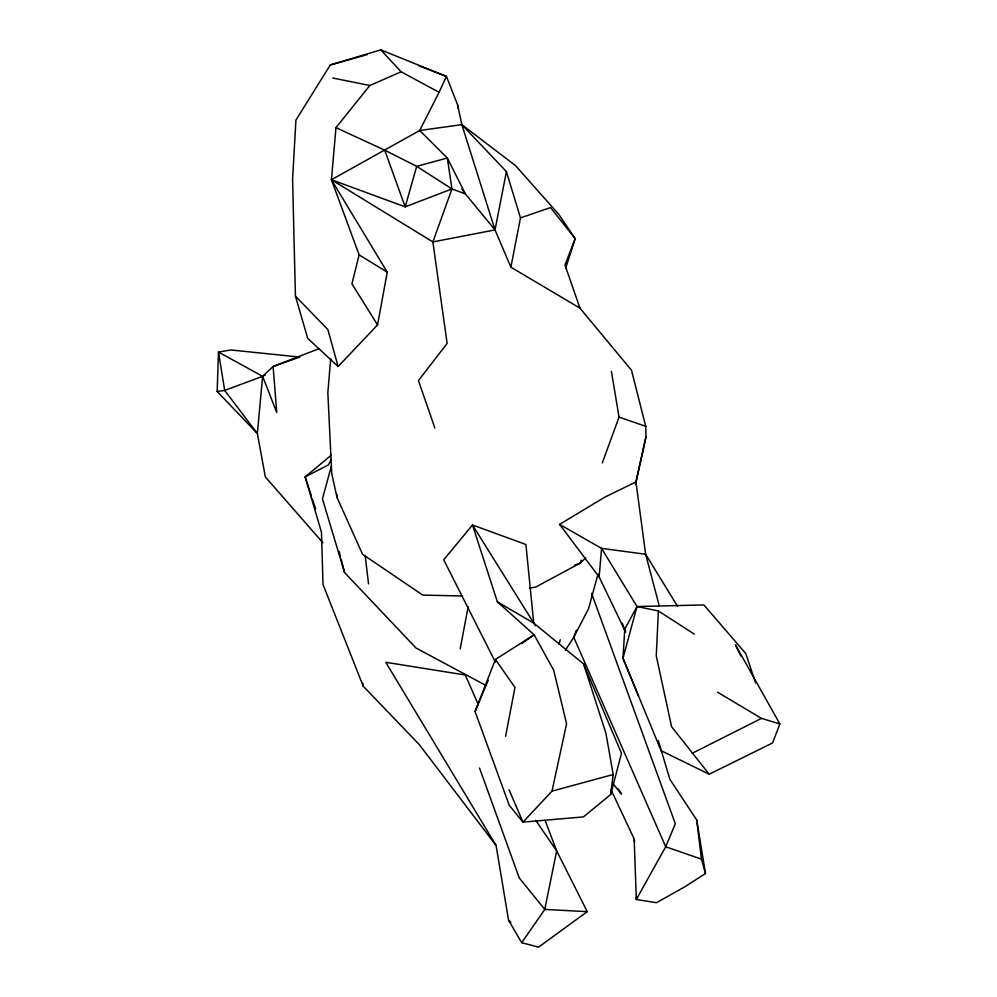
<?xml version="1.0" encoding="UTF-8"?>
<svg xmlns="http://www.w3.org/2000/svg" width="997" height="997" viewBox="0 0 997 997"><rect width="100%" height="100%" fill="white"/><g stroke="black" fill="none" stroke-linecap="round" stroke-linejoin="round"><path stroke-width="1.5" d="M217.159 391.447L218.493 352.066L230.868 349.972L299.748 357.076L273.091 366.497L262.622 376.33L224.686 390.425L217.159 391.447L257.351 433.496L265.352 476.94L322.928 542.792M377.551 324.935L351.929 283.796L359.119 254.883L331.44 179.734L419.712 130.495L439.066 92.285L401.106 71.796L369.825 85.505L335.977 127.653L331.44 179.734L387.247 272.144L377.551 324.935L338.12 366.535L307.712 338.344L295.436 296.121L292.582 179.335L295.922 120.114L330.281 64.967L380.804 49.85L446.432 76.42L457.635 104.922L461.848 124.65L495.023 229.908L510.888 267.196L579.942 308.135L631.5 370.248L645.72 426.317L646.006 436.761L635.949 481.937L604.705 497.216L559.591 524.385L601.552 548.362L636.996 606.525L658.381 610.962L656.275 655.901L671.604 726.738L709.203 774.245L772.6 742.927L779.841 723.934L735.474 644.835L740.833 655.926M330.68 358.833L327.851 392.83L331.752 473.65L337.048 497.528L362.584 554.32L422.703 595.059L462.483 596.007M636.622 896.54L636.31 899.493L656.487 902.696L684.715 886.856L705.49 873.497L696.729 819.983L669.884 779.305L658.282 740.621M509.018 789.661L522.964 822.114L583.469 816.904L610.675 794.522L613.18 774.519L605.927 733.219L583.594 663.952L533.756 623.125L497.378 601.852L472.503 525.008L443.715 559.803L495.384 662.095L495.434 659.453L534.143 634.802L553.721 670.296L566.57 723.747L552.014 791.132L522.964 822.114L509.243 805.289L475.071 711.571L495.434 659.453L514.963 687.444L505.591 736.322M460.203 648.848L468.154 606.724M510.888 267.196L520.471 217.894L506.426 171.621L461.848 124.65L419.712 130.495L447.317 158.012L465.387 193.917L495.023 229.908L432.872 241.922L331.44 179.734L405.181 206.84L451.953 188.944L465.387 193.917L461.81 188.944M495.023 229.908L506.426 171.621M635.475 484.617L646.006 436.761M559.118 644.224L560.227 639.75M610.675 794.522L621.505 753.358L583.594 663.952M755.626 682.995L745.781 653.571L703.919 604.942L636.996 606.525L622.988 658.307L638.392 695.682M331.316 466.247L322.442 498.886L344.563 572.54L416.011 648.013L486.623 685.811M597.826 574.696L588.591 608.606L573.749 637.295L565.386 650.218M581.164 560.214L580.242 563.131L535.813 587.009L529.856 588.08M565.81 267.857L575.157 238.657L558.906 214.505L515.586 165.676L461.848 124.65M335.977 127.653L384.692 150.161L416.709 166.337L447.317 158.012L451.953 188.944L432.872 241.922L447.13 343.442L418.453 380.567L434.854 428.062M602.3 462.92L619.037 417.107L611.41 371.333M576.453 630.179L573.749 637.295L665.697 846.765L701.452 859.152L705.49 873.497M475.071 711.571L485.215 687.407M486.411 684.565L488.206 680.303M439.066 92.285L446.432 76.42L418.777 65.752M331.203 459.517L328.374 464.951L305.157 476.878L321.483 532.248L323.016 584.516L363.22 686.198L419.338 744.659L496.095 845.518L508.57 920.206L521.705 942.701L538.592 947.15L587.258 911.657L556.675 850.915L545.185 820.581M636.996 606.525L624.77 629.157L622.988 658.307L661.098 750.679L709.203 774.245M521.705 942.701L544.761 909.414L556.675 850.915L535.738 820.381M585.75 557.784L580.242 563.131L574.397 565.237M331.365 455.131L305.157 476.878L311.351 495.808M521.643 643.601L534.143 634.802L497.378 601.852M265.364 374.897L262.622 376.33L218.493 352.066L224.686 390.425L257.351 433.496L262.622 376.33L276.767 412.571L273.091 366.497L319.065 348.676M692.242 753.258L761.509 718.376L779.841 723.934M520.471 217.894L550.531 207.563L575.157 238.657L564.975 264.978L579.942 308.135M330.281 64.967L366.859 54.71M552.014 791.132L613.18 774.519M587.258 911.657L544.761 909.414L519.238 877.908L479.52 768.014M332.786 78.003L369.825 85.505M619.037 417.107L645.72 426.317M717.616 692.267L761.509 718.376M359.119 254.883L387.247 272.144M451.953 188.944L416.709 166.337L405.181 206.84L384.692 150.161M658.381 610.962L694.336 634.154M508.57 920.206L510.875 922.287M295.436 296.121L327.876 329.596L338.12 366.535M380.804 49.85L401.106 71.796M612.644 783.293L621.542 794.061L618.19 788.926M559.591 524.385L599.16 577.001L625.655 632.023M533.756 623.125L525.893 544.462L472.503 525.008L535.439 625.73M677.561 606.313L645.645 554.27L635.949 481.937M496.095 845.518L385.789 662.295L465.3 675.006L478.336 704.667M611.111 789.898L634.167 839.013L634.578 842.091M591.557 593.24L675.318 823.734L665.697 846.765L636.31 899.493L634.167 839.013M312.31 498.724L315.65 508.919M622.377 623.275L625.206 632.148M598.362 574.035L599.16 577.001L601.552 548.362L645.645 554.27L659.304 606.002M339.179 551.515L340.326 556.027M341.099 559.03L344.563 572.54M362.796 683.257L363.22 686.198M696.729 819.983L701.452 859.152M365.176 555.578L368.529 583.856M336.787 494.475L337.048 497.528M457.635 104.922L457.773 108.025"/></g></svg>
